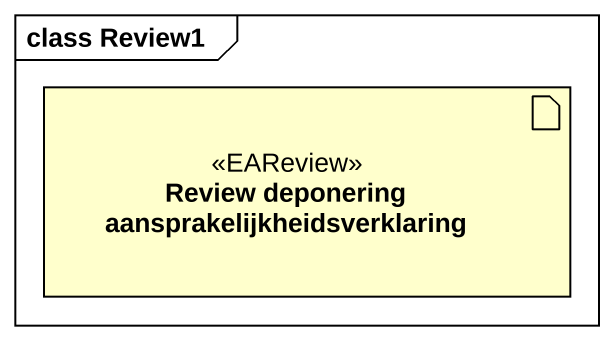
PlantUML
@startuml
mainframe class Review1
artifact "Review deponering aansprakelijkheidsverklaring" as Review_deponering <<EAReview>>
@enduml
